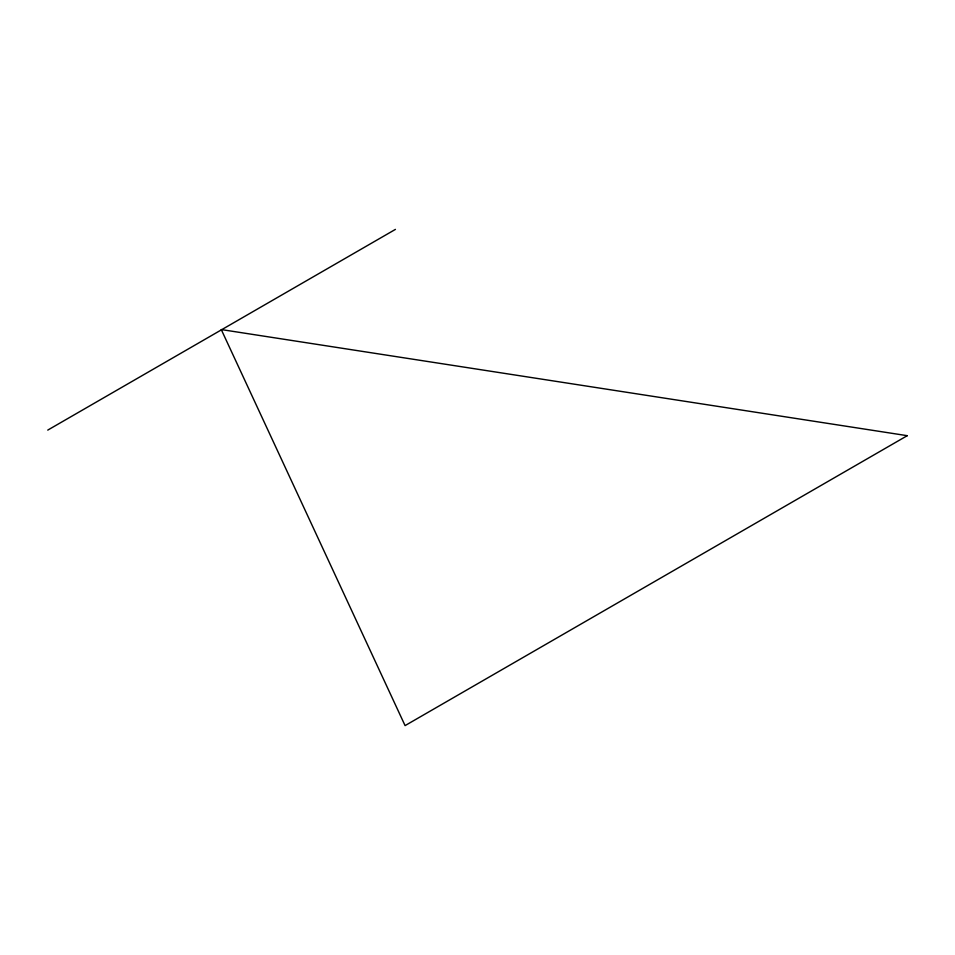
<?xml version="1.0" encoding="UTF-8"?>
<svg xmlns="http://www.w3.org/2000/svg" width="955" height="955" viewBox="0 0 955 955"><rect width="100%" height="100%" fill="white"/><g stroke="black" fill="none" stroke-linecap="round" stroke-linejoin="round"><path stroke-width="1.43" d="M47.75 430.108L395.418 229.391M907.25 435.683L405.075 725.609L221.262 329.559L907.25 435.683"/></g></svg>
